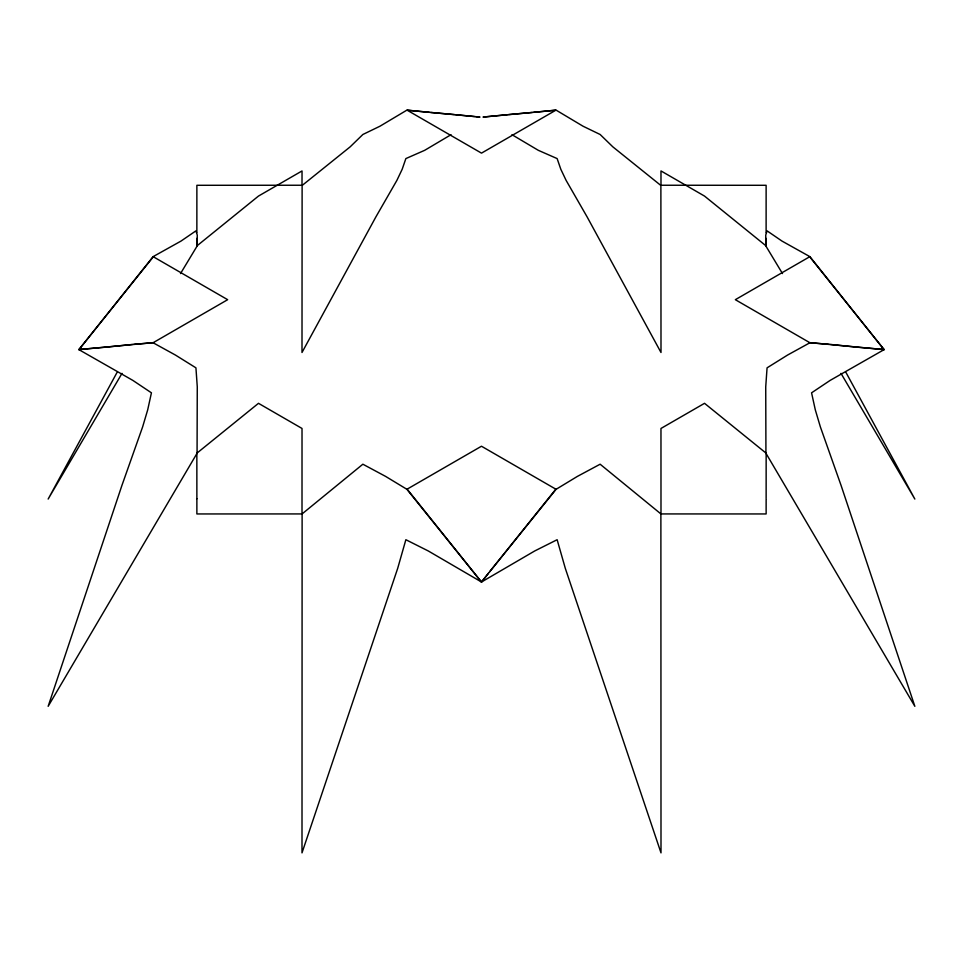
<?xml version="1.0" encoding="UTF-8"?>
<svg xmlns="http://www.w3.org/2000/svg" width="963" height="963" viewBox="0 0 963 963"><rect width="100%" height="100%" fill="white"/><g stroke="black" fill="none" stroke-linecap="round" stroke-linejoin="round"><path stroke-width="1.44" d="M196.861 238.379L196.849 245.962L258.469 196.079L302.033 170.945L302.009 185.245L196.873 185.293L196.861 232.685M766.115 232.709L766.127 185.293L660.991 185.245L660.979 170.933L704.519 196.079L766.151 245.962L766.115 238.403M766.139 498.738L766.151 453.212L704.531 403.316L660.967 428.463L660.991 513.929L766.127 513.953L766.127 512.497M766.139 499.665L766.127 511.522M116.956 372.585L48.15 499.063L122.012 373.367M180.514 273.576L197.066 246.119L197.271 235.128L195.934 230.855L180.996 241.087L153.105 256.652L78.918 349.581L153.322 342.611L227.665 299.686L153.322 256.76L78.966 349.605L81.361 348.269M488.422 573.262L481.548 582.037L428.246 550.944L405.868 539.713L397.695 568.339L301.997 852.881L302.117 513.905L362.87 464.214L385.621 476.408L406.916 489.312L481.452 582.037L534.754 550.944L557.132 539.713L565.305 568.339L661.003 852.881L660.883 513.905L600.13 464.214L577.379 476.408L556.084 489.312L489.589 571.805M451.045 134.688L424.695 150.312L405.868 158.582L402.185 169.259L396.888 180.382L375.871 216.928L301.997 352.494L302.117 185.474L350.135 146.87L362.87 134.483L379.928 126.237L406.916 110.119L429.486 112.37M507.477 114.681L483.823 116.992M85.996 348.919L78.918 349.641L132.846 380.397L151.432 392.82L147.7 409.829L142.644 426.85L121.88 485.545L48.15 706.324L197.066 453.248L197.271 386.813L195.934 367.842L175.435 355.058L153.105 342.768L133.688 344.333M106.664 347.101L132.533 344.441M482.993 117.065L555.844 110.203L481.5 153.129L407.156 110.203L480.007 117.065M533.514 112.37L556.084 110.119L583.072 126.237L600.13 134.483L612.865 146.87L660.883 185.474L661.003 352.494L587.129 216.928L566.112 180.382L560.815 169.259L557.132 158.582L538.305 150.312L511.955 134.688M508.524 114.585L532.358 112.478M87.152 348.811L105.629 347.198M479.177 116.992L475.734 116.679M454.476 114.585L430.642 112.478M829.312 344.333L809.895 342.768L787.565 355.058L767.066 367.842L765.729 386.813L765.934 453.248L914.85 706.324L841.12 485.545L820.356 426.85L815.3 409.829L811.568 392.82L830.154 380.397L884.082 349.641L877.004 348.919M857.371 347.198L875.849 348.811M455.523 114.681L474.578 116.571M830.467 344.441L856.336 347.101M881.639 348.269L884.082 349.581L809.678 256.76L735.335 299.686L809.678 342.611L884.034 349.605L809.895 256.652L782.004 241.087L767.066 230.855L765.729 235.128L765.934 246.119L782.486 273.576M840.988 373.367L914.85 499.063L846.044 372.585M196.873 498.75L196.873 513.953L302.009 513.929L302.021 428.463L258.481 403.316L196.849 453.224L196.873 498.75M555.82 489.168L481.476 582.001L407.132 489.156L481.476 446.23L555.82 489.168"/></g></svg>
